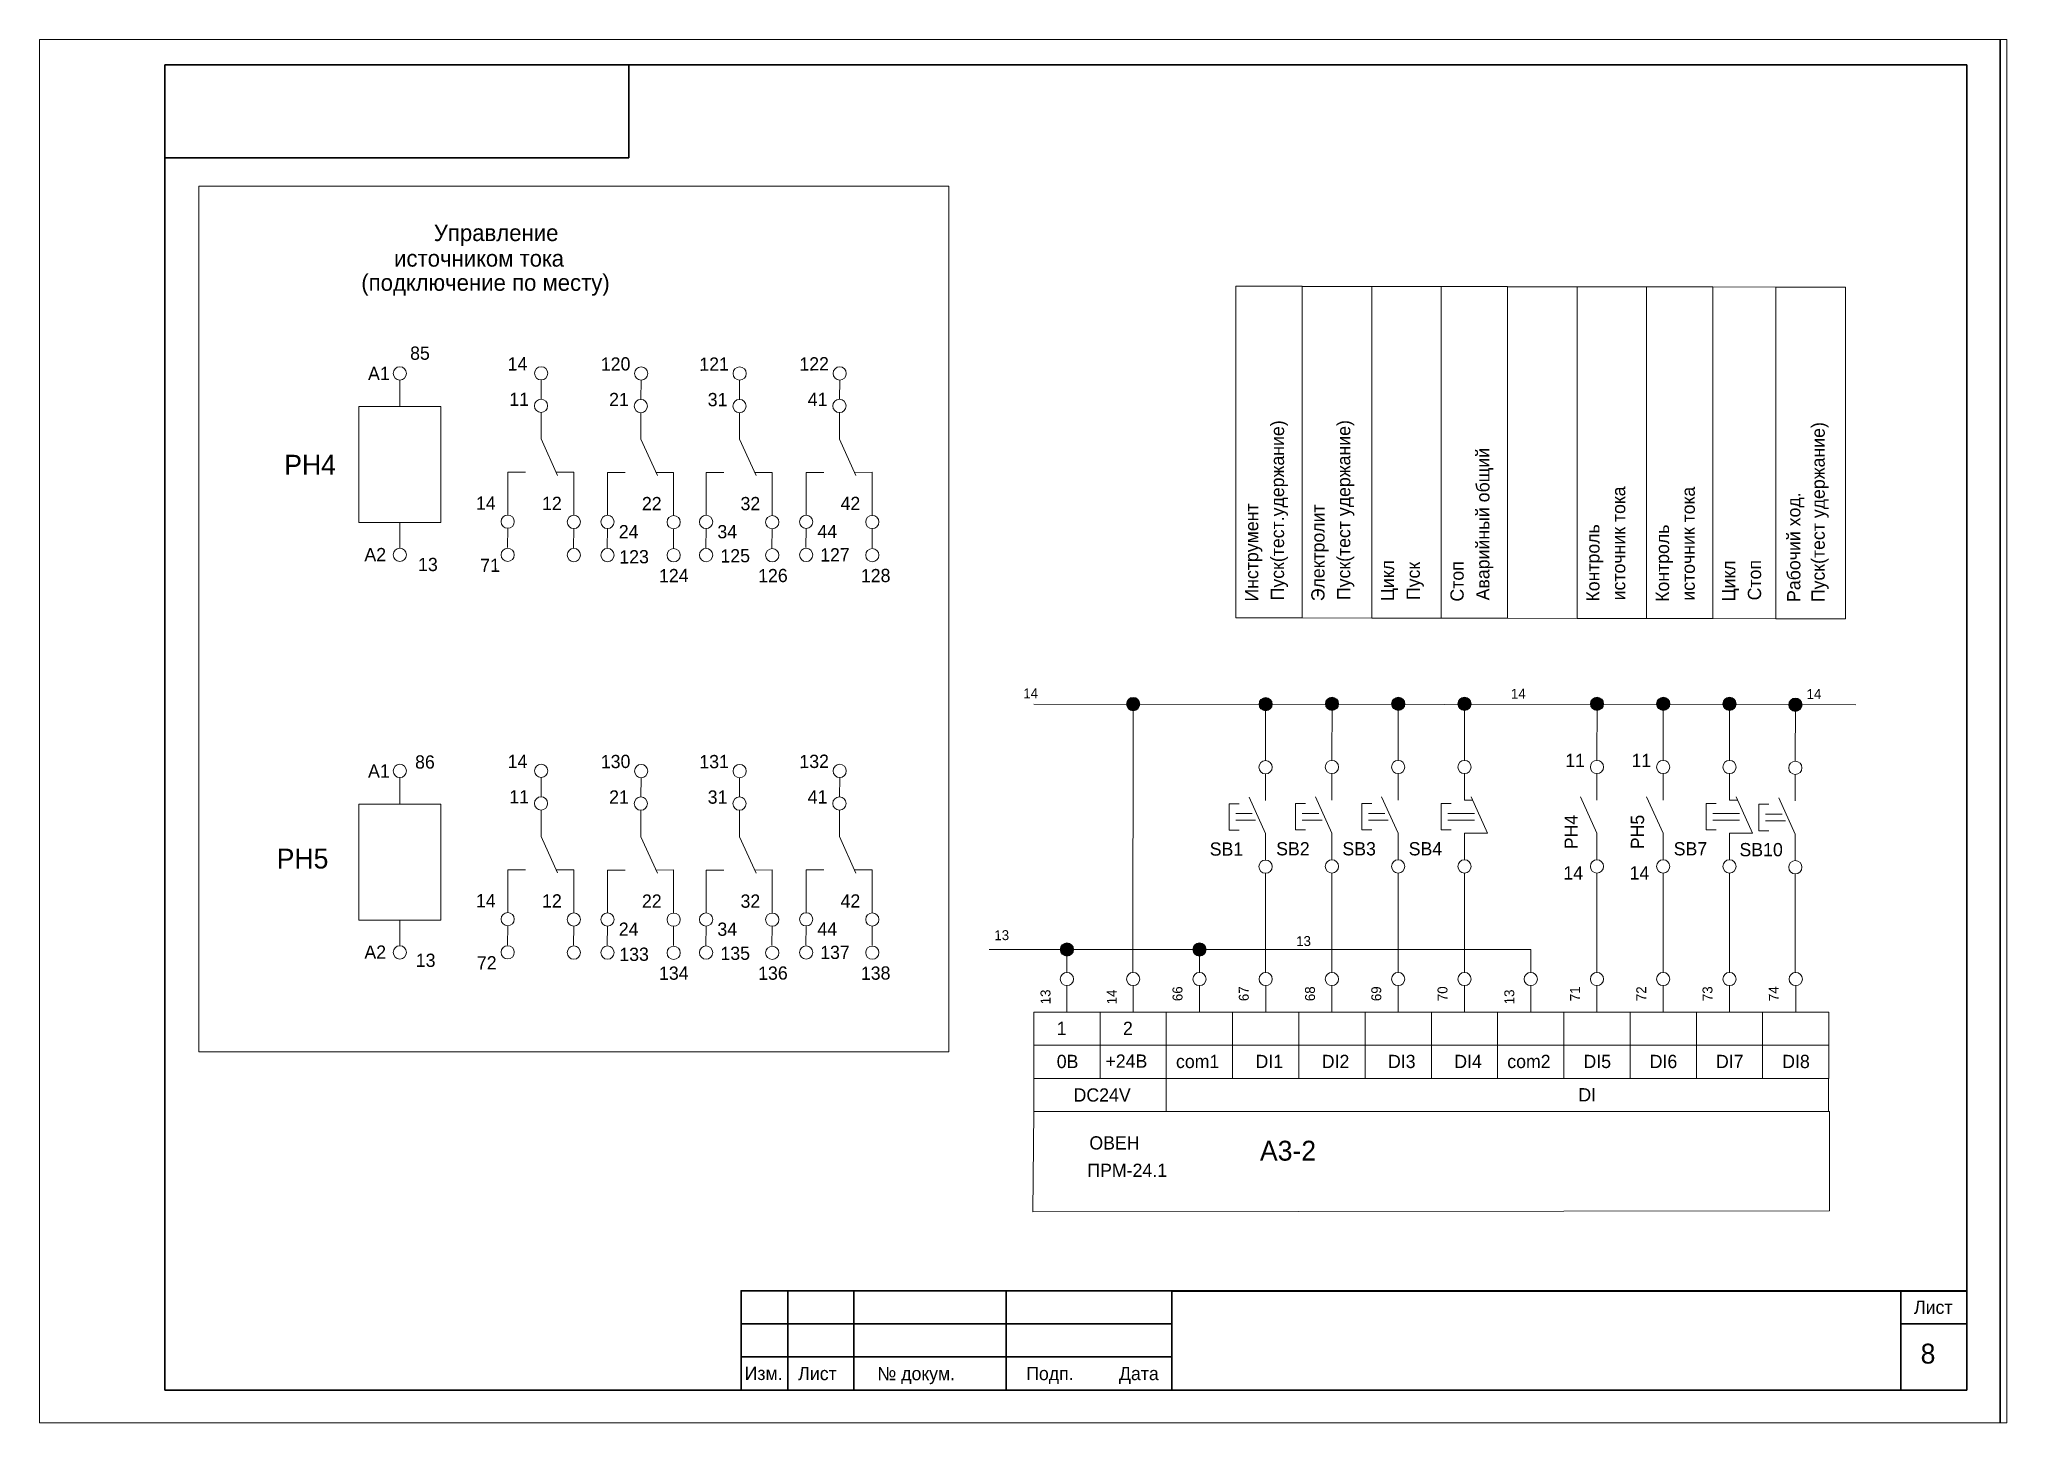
# Paper-space layout 'Лист7' of a CAD drawing. Header units: millimetres. Extents: x -4 to 293, y -4 to 205.
# The model-space entities are those that its viewports show. They can reach past a viewport. Long polylines and large blocks are cut down to what shows.
import ezdxf

# ---------------------------------------------------------------- set-up
doc = ezdxf.new("R2010")
doc.units = ezdxf.units.MM
for name, color, linetype, lineweight in [('Маркировка', 7, 'Continuous', 25), ('РАМКА', 7, 'Continuous', 30), ('Элементы', 7, 'Continuous', 18)]:
    doc.layers.add(name, color=color, linetype=linetype, lineweight=lineweight)
doc.styles.get("Standard").update_dxf_attribs({"font": 'cad2win.shx'})
doc.linetypes.add('119-1 Кабель высоковольтный подземный', pattern='A,8,-2,[31,Russia-GOST_Topo.shx,S=0.15,R=180,X=0,Y=0],1,[31,Russia-GOST_Topo.shx,S=0.1,R=180,X=0,Y=0],6,[31,Russia-GOST_Topo.shx,S=0.1,R=0,X=0,Y=0],1,[31,Russia-GOST_Topo.shx,S=0.15,R=0,X=0,Y=0],-2', length=20)

msp = doc.modelspace()

# ---------------------------------------------------------------- hatches: boundary and pattern name
at = {"layer": 'Элементы'}
h = msp.add_hatch(color=256, dxfattribs=at)
h.dxf.hatch_style = 1
h.paths.add_polyline_path([(2130.4, -734.93, 1), (2128.4, -734.93, 1)])
h = msp.add_hatch(color=256, dxfattribs=at)
h.dxf.hatch_style = 1
h.paths.add_polyline_path([(2150.39, -734.95, 1), (2148.39, -734.95, 1)])
h = msp.add_hatch(color=256, dxfattribs=at)
h.dxf.hatch_style = 1
h.paths.add_polyline_path([(2160.41, -734.9, 1), (2158.41, -734.9, 1)])
h = msp.add_hatch(color=256, dxfattribs=at)
h.dxf.hatch_style = 1
h.paths.add_polyline_path([(2170.41, -734.9, 1), (2168.41, -734.9, 1)])
h = msp.add_hatch(color=256, dxfattribs=at)
h.dxf.hatch_style = 1
h.paths.add_polyline_path([(2180.41, -734.9, 1), (2178.41, -734.9, 1)])
h = msp.add_hatch(color=256, dxfattribs=at)
h.dxf.hatch_style = 1
h.paths.add_polyline_path([(2200.41, -734.9, 1), (2198.41, -734.9, 1)])
h = msp.add_hatch(color=256, dxfattribs=at)
h.dxf.hatch_style = 1
h.paths.add_polyline_path([(2210.41, -734.9, 1), (2208.41, -734.9, 1)])
h = msp.add_hatch(color=256, dxfattribs=at)
h.dxf.hatch_style = 1
h.paths.add_polyline_path([(2220.41, -734.9, 1), (2218.41, -734.9, 1)])
h = msp.add_hatch(color=256, dxfattribs=at)
h.dxf.hatch_style = 1
h.paths.add_polyline_path([(2230.35, -735.03, 1), (2228.35, -735.03, 1)])
h = msp.add_hatch(color=256, dxfattribs=at)
h.dxf.hatch_style = 1
h.paths.add_polyline_path([(2120.4, -771.97, 1), (2118.4, -771.97, 1)])
h = msp.add_hatch(color=256, dxfattribs=at)
h.dxf.hatch_style = 1
h.paths.add_polyline_path([(2140.4, -771.97, 1), (2138.4, -771.97, 1)])

# ---------------------------------------------------------------- linework, layer by layer
at = {"layer": 'Маркировка', "lineweight": 15}
for points in [[(2144.9, -671.84), (2154.9, -671.84), (2154.9, -721.93), (2144.9, -721.93)], [(2154.9, -671.89), (2165.4, -671.89), (2165.4, -721.97), (2154.9, -721.93)], [(2165.4, -671.89), (2175.9, -671.89), (2175.9, -721.97), (2165.4, -721.97)], [(2175.9, -671.89), (2185.9, -671.89), (2185.9, -721.97), (2175.9, -721.97)], [(2185.9, -671.94), (2196.4, -671.94), (2196.4, -722.02), (2185.9, -721.97)], [(2196.4, -671.94), (2206.9, -671.94), (2206.9, -722.02), (2196.4, -722.02)], [(2206.9, -671.94), (2216.9, -671.94), (2216.9, -722.02), (2206.9, -722.02)], [(2216.9, -671.94), (2226.4, -671.99), (2226.4, -722.07), (2216.9, -722.02)], [(2226.4, -671.99), (2236.9, -671.99), (2236.9, -722.07), (2226.4, -722.07)]]:
    msp.add_lwpolyline(points, close=True, dxfattribs=at)
at = {"layer": 'РАМКА'}
for p, q in [((2255.25, -638.47), (1983.25, -638.47)), ((1983.25, -638.47), (1983.25, -838.47)), ((2255.25, -838.47), (2255.25, -638.47)), ((1983.25, -838.47), (2255.25, -838.47)), ((2070.25, -838.47), (2255.25, -838.47)), ((2070.25, -838.47), (2255.25, -838.47)), ((2070.25, -838.47), (2255.25, -838.47))]:
    msp.add_line(p, q, dxfattribs=at)
at = {"layer": 'РАМКА', "lineweight": 35}
msp.add_line((2135.25, -823.47), (2255.25, -823.47), dxfattribs=at)
at = {"layer": 'РАМКА'}
for points in [[(2260.25, -633.47), (1963.25, -633.47), (1963.25, -843.47), (2260.25, -843.47)], [(2053.25, -638.47), (2053.25, -652.47), (1983.25, -652.47), (1983.25, -638.47)], [(2070.25, -838.47), (2087.25, -838.47), (2087.22, -823.47), (2070.22, -823.47)], [(2070.25, -828.47), (2135.25, -828.47), (2135.25, -823.47), (2070.25, -823.47)], [(2070.25, -838.47), (2077.25, -838.47), (2077.25, -823.47), (2070.25, -823.47)], [(2070.25, -838.47), (2110.25, -838.47), (2110.25, -823.47), (2070.25, -823.47)], [(2255.25, -838.47), (2245.25, -838.47), (2245.25, -823.47), (2255.25, -823.47)], [(2255.25, -823.47), (2245.25, -823.47), (2245.25, -828.47), (2255.25, -828.47)], [(2070.25, -833.47), (2135.25, -833.47), (2135.25, -828.47), (2070.25, -828.47)], [(2070.25, -838.47), (2135.25, -838.47), (2135.25, -833.47), (2070.25, -833.47)]]:
    msp.add_lwpolyline(points, close=True, dxfattribs=at)
at = {"layer": 'Элементы', "lineweight": 15}
for p, q in [((2018.7, -690.02), (2018.7, -686.02)), ((2040.05, -686.01), (2040.02, -688.92)), ((2055.13, -686.04), (2055.09, -688.95)), ((2070, -686.04), (2069.97, -688.95)), ((2085.1, -686.02), (2085.06, -688.93)), ((2034.99, -699.95), (2034.99, -706.4)), ((2037.66, -699.95), (2034.99, -699.95)), ((2044.97, -699.94), (2042.3, -699.94)), ((2044.97, -699.94), (2044.97, -706.44)), ((2052.73, -699.98), (2050.06, -699.99)), ((2050.06, -699.99), (2050.06, -706.44)), ((2060.04, -699.97), (2057.37, -699.98)), ((2060.04, -699.97), (2060.04, -706.47)), ((2067.6, -699.98), (2064.93, -699.99)), ((2064.93, -699.99), (2064.93, -706.44)), ((2074.92, -699.97), (2072.25, -699.98)), ((2074.92, -699.97), (2074.92, -706.47)), ((2082.7, -699.96), (2080.03, -699.97)), ((2080.03, -699.97), (2080.03, -706.42)), ((2090.02, -699.95), (2087.35, -699.96)), ((2090.02, -699.95), (2090.02, -706.45)), ((2018.69, -707.54), (2018.69, -711.41)), ((2034.99, -708.4), (2034.95, -711.31)), ((2044.97, -708.44), (2044.94, -711.34)), ((2050.06, -708.44), (2050.02, -711.34)), ((2060.04, -708.47), (2060.01, -711.38)), ((2064.93, -708.44), (2064.9, -711.35)), ((2074.92, -708.47), (2074.88, -711.38)), ((2080.03, -708.42), (2080, -711.32)), ((2090.02, -708.45), (2089.98, -711.36)), ((2114.4, -734.93), (2238.45, -735.04)), ((2129.4, -734.93), (2129.36, -775.43)), ((2149.38, -743.47), (2149.39, -734.95)), ((2159.4, -743.43), (2159.41, -734.9)), ((2169.4, -743.43), (2169.41, -734.9)), ((2179.4, -743.43), (2179.41, -734.9)), ((2199.4, -743.43), (2199.41, -734.9)), ((2209.4, -743.43), (2209.41, -734.9)), ((2219.4, -743.43), (2219.41, -734.9)), ((2229.34, -743.56), (2229.35, -735.03)), ((2018.7, -750.02), (2018.7, -746.02)), ((2040.05, -746.01), (2040.02, -748.92)), ((2055.13, -746.04), (2055.09, -748.95)), ((2070, -746.04), (2069.97, -748.95)), ((2085.1, -746.02), (2085.06, -748.93)), ((2034.99, -759.95), (2034.99, -766.4)), ((2037.66, -759.95), (2034.99, -759.95)), ((2044.97, -759.94), (2042.3, -759.94)), ((2044.97, -759.94), (2044.97, -766.44)), ((2052.73, -759.98), (2050.06, -759.99)), ((2050.06, -759.99), (2050.06, -766.44)), ((2060.04, -759.97), (2057.37, -759.98)), ((2060.04, -759.97), (2060.04, -766.47)), ((2067.6, -759.98), (2064.93, -759.99)), ((2064.93, -759.99), (2064.93, -766.44)), ((2074.92, -759.97), (2072.25, -759.98)), ((2074.92, -759.97), (2074.92, -766.47)), ((2082.7, -759.96), (2080.03, -759.97)), ((2080.03, -759.97), (2080.03, -766.42)), ((2090.02, -759.95), (2087.35, -759.96)), ((2090.02, -759.95), (2090.02, -766.45)), ((2149.38, -760.47), (2149.38, -775.43)), ((2159.4, -760.43), (2159.4, -775.38)), ((2169.4, -760.43), (2169.4, -775.38)), ((2179.4, -760.43), (2179.4, -775.38)), ((2199.4, -760.43), (2199.4, -775.38)), ((2209.4, -760.43), (2209.4, -775.38)), ((2219.4, -760.43), (2219.4, -775.38)), ((2229.34, -760.56), (2229.34, -775.51)), ((2018.69, -767.54), (2018.69, -771.41)), ((2034.99, -768.4), (2034.95, -771.31)), ((2044.97, -768.44), (2044.94, -771.34)), ((2050.06, -768.44), (2050.02, -771.34)), ((2060.04, -768.47), (2060.01, -771.38)), ((2064.93, -768.44), (2064.9, -771.35)), ((2074.92, -768.47), (2074.88, -771.38)), ((2080.03, -768.42), (2080, -771.32)), ((2090.02, -768.45), (2089.98, -771.36)), ((2107.67, -771.97), (2189.4, -771.97)), ((2119.4, -775.43), (2119.4, -771.97)), ((2139.4, -775.43), (2139.4, -771.97)), ((2189.4, -775.43), (2189.4, -771.97)), ((2119.4, -781.43), (2119.4, -777.43)), ((2129.4, -781.43), (2129.4, -777.43)), ((2139.4, -781.43), (2139.4, -777.43)), ((2149.4, -781.43), (2149.4, -777.43)), ((2159.4, -781.43), (2159.4, -777.43)), ((2169.4, -781.43), (2169.4, -777.43)), ((2179.4, -781.43), (2179.4, -777.43)), ((2189.4, -781.43), (2189.4, -777.43)), ((2199.4, -781.43), (2199.4, -777.43)), ((2209.4, -781.43), (2209.4, -777.43)), ((2219.4, -781.43), (2219.4, -777.43)), ((2229.4, -781.43), (2229.4, -777.43))]:
    msp.add_line(p, q, dxfattribs=at)
at = {"layer": 'Элементы'}
for p, q in [((2040.02, -690.92), (2040.02, -694.92)), ((2055.09, -690.95), (2055.09, -694.95)), ((2069.97, -690.95), (2069.97, -694.95)), ((2085.06, -690.93), (2085.06, -694.93)), ((2040.02, -694.92), (2042.52, -700.42)), ((2055.09, -694.95), (2057.59, -700.45)), ((2069.97, -694.95), (2072.47, -700.45)), ((2085.06, -694.93), (2087.56, -700.43)), ((2149.38, -749.47), (2149.38, -745.47)), ((2159.4, -749.43), (2159.4, -745.43)), ((2169.4, -749.43), (2169.4, -745.43)), ((2179.4, -749.43), (2179.4, -745.43)), ((2199.4, -749.43), (2199.4, -745.43)), ((2209.4, -749.43), (2209.4, -745.43)), ((2219.4, -749.43), (2219.4, -745.43)), ((2229.34, -749.56), (2229.34, -745.56)), ((2040.02, -750.92), (2040.02, -754.92)), ((2055.09, -750.95), (2055.09, -754.95)), ((2069.97, -750.95), (2069.97, -754.95)), ((2085.06, -750.93), (2085.06, -754.93)), ((2143.88, -753.97), (2143.88, -749.97)), ((2143.88, -749.97), (2145.38, -749.97)), ((2149.38, -754.47), (2146.88, -748.97)), ((2153.9, -753.93), (2153.9, -749.93)), ((2153.9, -749.93), (2155.4, -749.93)), ((2159.4, -754.43), (2156.9, -748.93)), ((2163.9, -753.93), (2163.9, -749.93)), ((2163.9, -749.93), (2165.4, -749.93)), ((2169.4, -754.43), (2166.9, -748.93)), ((2175.9, -753.93), (2175.9, -749.93)), ((2175.9, -749.93), (2177.4, -749.93)), ((2180.63, -749.43), (2179.4, -749.43)), ((2182.9, -754.43), (2180.4, -748.93)), ((2199.4, -754.43), (2196.9, -748.93)), ((2209.4, -754.43), (2206.9, -748.93)), ((2215.9, -753.93), (2215.9, -749.93)), ((2215.9, -749.93), (2217.4, -749.93)), ((2220.63, -749.43), (2219.4, -749.43)), ((2222.9, -754.43), (2220.4, -748.93)), ((2223.84, -754.06), (2223.84, -750.06)), ((2223.84, -750.06), (2225.34, -750.06)), ((2229.34, -754.56), (2226.84, -749.06)), ((2145.38, -753.97), (2143.88, -753.97)), ((2147.38, -751.47), (2144.88, -751.47)), ((2147.88, -752.47), (2144.88, -752.47)), ((2155.4, -753.93), (2153.9, -753.93)), ((2157.4, -751.43), (2154.9, -751.43)), ((2157.9, -752.43), (2154.9, -752.43)), ((2165.4, -753.93), (2163.9, -753.93)), ((2167.4, -751.43), (2164.9, -751.43)), ((2167.9, -752.43), (2164.9, -752.43)), ((2177.4, -753.93), (2175.9, -753.93)), ((2180.9, -751.43), (2176.9, -751.43)), ((2180.9, -752.43), (2176.9, -752.43)), ((2217.4, -753.93), (2215.9, -753.93)), ((2220.9, -751.43), (2216.9, -751.43)), ((2220.9, -752.43), (2216.9, -752.43)), ((2225.34, -754.06), (2223.84, -754.06)), ((2227.34, -751.56), (2224.84, -751.56)), ((2227.84, -752.56), (2224.84, -752.56)), ((2040.02, -754.92), (2042.52, -760.42)), ((2055.09, -754.95), (2057.59, -760.45)), ((2069.97, -754.95), (2072.47, -760.45)), ((2085.06, -754.93), (2087.56, -760.43)), ((2149.38, -758.47), (2149.38, -754.47)), ((2159.4, -758.43), (2159.4, -754.43)), ((2169.4, -758.43), (2169.4, -754.43)), ((2179.4, -758.43), (2179.4, -754.43)), ((2179.4, -754.43), (2182.9, -754.43)), ((2199.4, -758.43), (2199.4, -754.43)), ((2209.4, -758.43), (2209.4, -754.43)), ((2219.4, -758.43), (2219.4, -754.43)), ((2219.4, -754.43), (2222.9, -754.43)), ((2229.34, -758.56), (2229.34, -754.56))]:
    msp.add_line(p, q, dxfattribs=at)
at = {"layer": 'Элементы', "linetype": '119-1 Кабель высоковольтный подземный', "lineweight": 15}
msp.add_lwpolyline([(1988.35, -656.77), (2101.58, -656.77), (2101.58, -787.44), (1988.35, -787.44)], close=True, dxfattribs=at)
at = {"layer": 'Элементы', "lineweight": 15}
for points in [[(2012.51, -690.02), (2024.88, -690.02), (2024.88, -707.54), (2012.51, -707.54)], [(2012.51, -750.02), (2024.88, -750.02), (2024.88, -767.54), (2012.51, -767.54)], [(2114.4, -781.43), (2124.4, -781.43), (2124.4, -786.43), (2114.4, -786.43)], [(2124.4, -781.43), (2134.4, -781.43), (2134.4, -786.43), (2124.4, -786.43)], [(2134.4, -781.43), (2144.4, -781.43), (2144.4, -786.43), (2134.4, -786.43)], [(2144.4, -781.43), (2154.4, -781.43), (2154.4, -786.43), (2144.4, -786.43)], [(2154.4, -781.43), (2164.4, -781.43), (2164.4, -786.43), (2154.4, -786.43)], [(2164.4, -781.43), (2174.4, -781.43), (2174.4, -786.43), (2164.4, -786.43)], [(2174.4, -781.43), (2184.4, -781.43), (2184.4, -786.43), (2174.4, -786.43)], [(2184.4, -781.43), (2194.4, -781.43), (2194.4, -786.43), (2184.4, -786.43)], [(2194.4, -781.43), (2204.4, -781.43), (2204.4, -786.43), (2194.4, -786.43)], [(2204.4, -781.43), (2214.4, -781.43), (2214.4, -786.43), (2204.4, -786.43)], [(2214.4, -781.43), (2224.4, -781.43), (2224.4, -786.43), (2214.4, -786.43)], [(2224.4, -781.43), (2234.4, -781.43), (2234.4, -786.43), (2224.4, -786.43)], [(2114.4, -786.43), (2124.4, -786.43), (2124.4, -791.43), (2114.4, -791.43)], [(2124.4, -786.43), (2134.4, -786.43), (2134.4, -791.43), (2124.4, -791.43)], [(2134.4, -786.43), (2144.4, -786.43), (2144.4, -791.43), (2134.4, -791.43)], [(2144.4, -786.43), (2154.4, -786.43), (2154.4, -791.43), (2144.4, -791.43)], [(2154.4, -786.43), (2164.4, -786.43), (2164.4, -791.43), (2154.4, -791.43)], [(2164.4, -786.43), (2174.4, -786.43), (2174.4, -791.43), (2164.4, -791.43)], [(2174.4, -786.43), (2184.4, -786.43), (2184.4, -791.43), (2174.4, -791.43)], [(2184.4, -786.43), (2194.4, -786.43), (2194.4, -791.43), (2184.4, -791.43)], [(2194.4, -786.43), (2204.4, -786.43), (2204.4, -791.43), (2194.4, -791.43)], [(2204.4, -786.43), (2214.4, -786.43), (2214.4, -791.43), (2204.4, -791.43)], [(2214.4, -786.43), (2224.4, -786.43), (2224.4, -791.43), (2214.4, -791.43)], [(2224.4, -786.43), (2234.4, -786.43), (2234.4, -791.43), (2224.4, -791.43)], [(2134.4, -791.43), (2114.4, -791.43), (2114.4, -796.43), (2134.4, -796.43)], [(2134.4, -791.43), (2234.36, -791.43), (2234.36, -796.43), (2134.4, -796.43)], [(2114.4, -796.43), (2234.49, -796.43), (2234.49, -811.43), (2114.25, -811.59)]]:
    msp.add_lwpolyline(points, close=True, dxfattribs=at)
for centre in [(2018.7, -685.02), (2040.05, -685.01), (2055.13, -685.04), (2070, -685.04), (2085.1, -685.02), (2040.02, -689.92), (2055.09, -689.95), (2069.97, -689.95), (2085.06, -689.93), (2034.99, -707.4), (2044.97, -707.44), (2050.06, -707.44), (2060.04, -707.47), (2064.93, -707.44), (2074.92, -707.47), (2080.03, -707.42), (2090.02, -707.45), (2018.7, -712.41), (2034.99, -712.4), (2044.97, -712.44), (2050.06, -712.44), (2060.04, -712.47), (2064.93, -712.44), (2074.92, -712.47), (2080.03, -712.42), (2090.02, -712.45), (2018.7, -745.02), (2040.05, -745.01), (2055.13, -745.04), (2070, -745.04), (2085.1, -745.02), (2149.38, -744.47), (2159.4, -744.43), (2169.4, -744.43), (2179.4, -744.43), (2199.4, -744.43), (2209.4, -744.43), (2219.4, -744.43), (2229.34, -744.56), (2040.02, -749.92), (2055.09, -749.95), (2069.97, -749.95), (2085.06, -749.93), (2149.38, -759.47), (2159.4, -759.43), (2169.4, -759.43), (2179.4, -759.43), (2199.4, -759.43), (2209.4, -759.43), (2219.4, -759.43), (2229.34, -759.56), (2034.99, -767.4), (2044.97, -767.44), (2050.06, -767.44), (2060.04, -767.47), (2064.93, -767.44), (2074.92, -767.47), (2080.03, -767.42), (2090.02, -767.45), (2018.7, -772.41), (2034.99, -772.4), (2044.97, -772.44), (2050.06, -772.44), (2060.04, -772.47), (2064.93, -772.44), (2074.92, -772.47), (2080.03, -772.42), (2090.02, -772.45), (2119.4, -776.43), (2129.4, -776.43), (2139.4, -776.43), (2149.4, -776.43), (2159.4, -776.43), (2169.4, -776.43), (2179.4, -776.43), (2189.4, -776.43), (2199.4, -776.43), (2209.4, -776.43), (2219.4, -776.43), (2229.4, -776.43)]:
    msp.add_circle(centre, 1, dxfattribs=at)
at = {"layer": 'Элементы'}
for centre in [(2129.4, -734.93), (2149.39, -734.95), (2159.41, -734.9), (2169.41, -734.9), (2179.41, -734.9), (2199.41, -734.9), (2209.41, -734.9), (2219.41, -734.9), (2229.35, -735.03), (2119.4, -771.97), (2139.4, -771.97)]:
    msp.add_circle(centre, 1, dxfattribs=at)

# ---------------------------------------------------------------- texts
at = {"layer": 'Маркировка'}
for s, height, p in [('Управление', 2.5, (2023.84, -665.05)), ('источником тока', 2.5, (2017.84, -668.91)), ('(подключение по месту)', 2.5, (2012.89, -672.56)), ('85', 2, (2020.26, -682.97)), ('13', 2, (2021.46, -714.86)), ('86', 2, (2021.01, -744.67)), ('13', 2, (2021.12, -774.6)), ('ОВЕН', 2, (2122.78, -802.16)), ('ПРМ-24.1', 2, (2122.48, -806.3))]:
    msp.add_text(s, height=height, dxfattribs=at).set_placement(p)
at = {"layer": 'Маркировка', "ltscale": 0.5}
for s, p in [('Пуск(тест.удержание)', (2152.17, -719.28)), ('Пуск(тест удержание)', (2162.17, -719.24)), ('Пуск(тест удержание)', (2233.78, -719.55)), ('Аварийный общий', (2183.17, -719.28)), ('источник тока', (2203.67, -719.28)), ('источник тока', (2214.17, -719.33)), ('Рабочий ход.', (2230.1, -719.52)), ('Инструмент', (2148.28, -719.46)), ('Электролит', (2158.28, -719.41)), ('Контроль', (2199.78, -719.46)), ('Контроль', (2210.28, -719.51)), ('Цикл', (2168.78, -719.41)), ('Пуск', (2172.67, -719.24)), ('Стоп', (2179.28, -719.46)), ('Цикл', (2220.28, -719.46)), ('Стоп', (2224.17, -719.28))]:
    msp.add_text(s, height=2, rotation=90, dxfattribs=at).set_placement(p)
at = {"layer": 'РАМКА'}
for s, height, p in [('Лист', 2, (2247.25, -826.97)), ('8', 3, (2248.25, -834.47)), ('Изм.', 2, (2070.75, -836.95)), ('Лист', 2, (2078.84, -836.97)), ('№ докум.', 2, (2090.77, -836.98)), ('Подп.', 2, (2113.25, -836.97)), ('Дата', 2, (2127.25, -836.97))]:
    msp.add_text(s, height=height, dxfattribs=at).set_placement(p)
at = {"layer": 'Элементы', "ltscale": 0.5}
for s, height, rotation, p in [('14', 2, 0.7316, (2034.99, -684.6)), ('120', 2, 0.7316, (2049.06, -684.63)), ('121', 2, 0.7316, (2063.93, -684.64)), ('122', 2, 0.7316, (2079.03, -684.61)), ('123', 2, 0.7316, (2051.85, -713.73)), ('125', 2, 0.7316, (2067.11, -713.58)), ('127', 2, 0.7316, (2082.17, -713.43)), ('71', 2, 0.7316, (2030.86, -715.01)), ('124', 2, 0.7316, (2057.84, -716.57)), ('126', 2, 0.7316, (2072.8, -716.57)), ('128', 2, 0.7316, (2088.31, -716.57)), ('14', 1.5, 0.7316, (2112.82, -734.08)), ('14', 1.5, 0.7316, (2186.42, -734.14)), ('14', 1.5, 0.7316, (2231.04, -734.18)), ('14', 2, 0.7316, (2034.99, -744.6)), ('130', 2, 0.7316, (2049.06, -744.63)), ('131', 2, 0.7316, (2063.93, -744.64)), ('132', 2, 0.7316, (2079.03, -744.61)), ('PH4', 2, 90, (2196.51, -756.84)), ('PH5', 2, 90, (2206.51, -756.84)), ('13', 1.5, 0.7316, (2108.45, -770.58)), ('133', 2, 0.7316, (2051.85, -773.73)), ('135', 2, 0.7316, (2067.11, -773.58)), ('137', 2, 0.7316, (2082.17, -773.43)), ('13', 1.5, 0.7316, (2154.01, -771.47)), ('72', 2, 0.7316, (2030.36, -775.01)), ('134', 2, 0.7316, (2057.84, -776.57)), ('136', 2, 0.7316, (2072.8, -776.57)), ('138', 2, 0.7316, (2088.31, -776.57)), ('66', 1.5, 90.6112, (2136.85, -779.76)), ('67', 1.5, 90.6112, (2146.85, -779.76)), ('68', 1.5, 90.6112, (2156.85, -779.76)), ('69', 1.5, 90.6112, (2166.85, -779.76)), ('70', 1.5, 90.6112, (2176.85, -779.76)), ('71', 1.5, 90.6112, (2196.85, -779.76)), ('72', 1.5, 90.6112, (2206.85, -779.76)), ('73', 1.5, 90.6112, (2216.85, -779.76)), ('74', 1.5, 90.6112, (2226.85, -779.76)), ('13', 1.5, 90.6112, (2116.93, -780.24)), ('14', 1.5, 90.6112, (2126.93, -780.24)), ('13', 1.5, 90.6112, (2186.93, -780.24))]:
    msp.add_text(s, height=height, rotation=rotation, dxfattribs=at).set_placement(p)
at = {"layer": 'Элементы'}
for s, height, p in [('A1', 2, (2013.91, -686.03)), ('11', 2, (2035.23, -689.93)), ('21', 2, (2050.3, -689.96)), ('31', 2, (2065.18, -689.97)), ('41', 2, (2080.27, -689.94)), ('PH4', 3, (2001.26, -700.31)), ('14', 2, (2030.2, -705.6)), ('12', 2, (2040.18, -705.64)), ('22', 2, (2055.25, -705.67)), ('32', 2, (2070.13, -705.67)), ('42', 2, (2085.23, -705.65)), ('24', 2, (2051.76, -709.91)), ('34', 2, (2066.64, -709.91)), ('44', 2, (2081.73, -709.89)), ('A2', 2, (2013.36, -713.37)), ('A1', 2, (2013.91, -746.03)), ('11', 2, (2194.61, -744.44)), ('11', 2, (2204.61, -744.44)), ('11', 2, (2035.23, -749.93)), ('21', 2, (2050.3, -749.96)), ('31', 2, (2065.18, -749.97)), ('41', 2, (2080.27, -749.94)), ('PH5', 3, (2000.12, -759.75)), ('SB1', 2, (2140.95, -757.81)), ('SB2', 2, (2150.98, -757.77)), ('SB3', 2, (2160.98, -757.77)), ('SB4', 2, (2170.98, -757.77)), ('SB7', 2, (2210.98, -757.77)), ('SB10', 2, (2220.91, -757.9)), ('14', 2, (2194.33, -761.41)), ('14', 2, (2204.33, -761.41)), ('14', 2, (2030.2, -765.6)), ('12', 2, (2040.18, -765.64)), ('22', 2, (2055.25, -765.67)), ('32', 2, (2070.13, -765.67)), ('42', 2, (2085.23, -765.65)), ('24', 2, (2051.76, -769.91)), ('34', 2, (2066.64, -769.91)), ('44', 2, (2081.73, -769.89)), ('A2', 2, (2013.36, -773.37)), ('A3-2', 3, (2148.53, -803.84))]:
    msp.add_text(s, height=height, dxfattribs=at).set_placement(p)
at = {"layer": 'Элементы', "ltscale": 0.5}
for s, p in [('1', (2117.86, -784.87)), ('2', (2127.86, -784.87)), ('0В', (2117.86, -789.87)), ('+24В', (2125.21, -789.82)), ('com1', (2135.86, -789.87)), ('DI1', (2147.86, -789.87)), ('DI2', (2157.86, -789.87)), ('DI3', (2167.86, -789.87)), ('DI4', (2177.86, -789.87)), ('com2', (2185.86, -789.87)), ('DI5', (2197.36, -789.87)), ('DI6', (2207.36, -789.87)), ('DI7', (2217.36, -789.87)), ('DI8', (2227.36, -789.87)), ('DC24V', (2120.4, -794.93)), ('DI', (2196.59, -794.9))]:
    msp.add_text(s, height=2, dxfattribs=at).set_placement(p)

psp = doc.layouts.new('Лист7')

# ---------------------------------------------------------------- viewports
at = {"layer": 'Элементы', "lineweight": 15}
psp.add_viewport(center=(144.73, 100.69), size=(296.94, 208.7826), view_center_point=(2112.77, -739), view_height=208.7826, dxfattribs=at)

doc.saveas('drawing.dxf')
